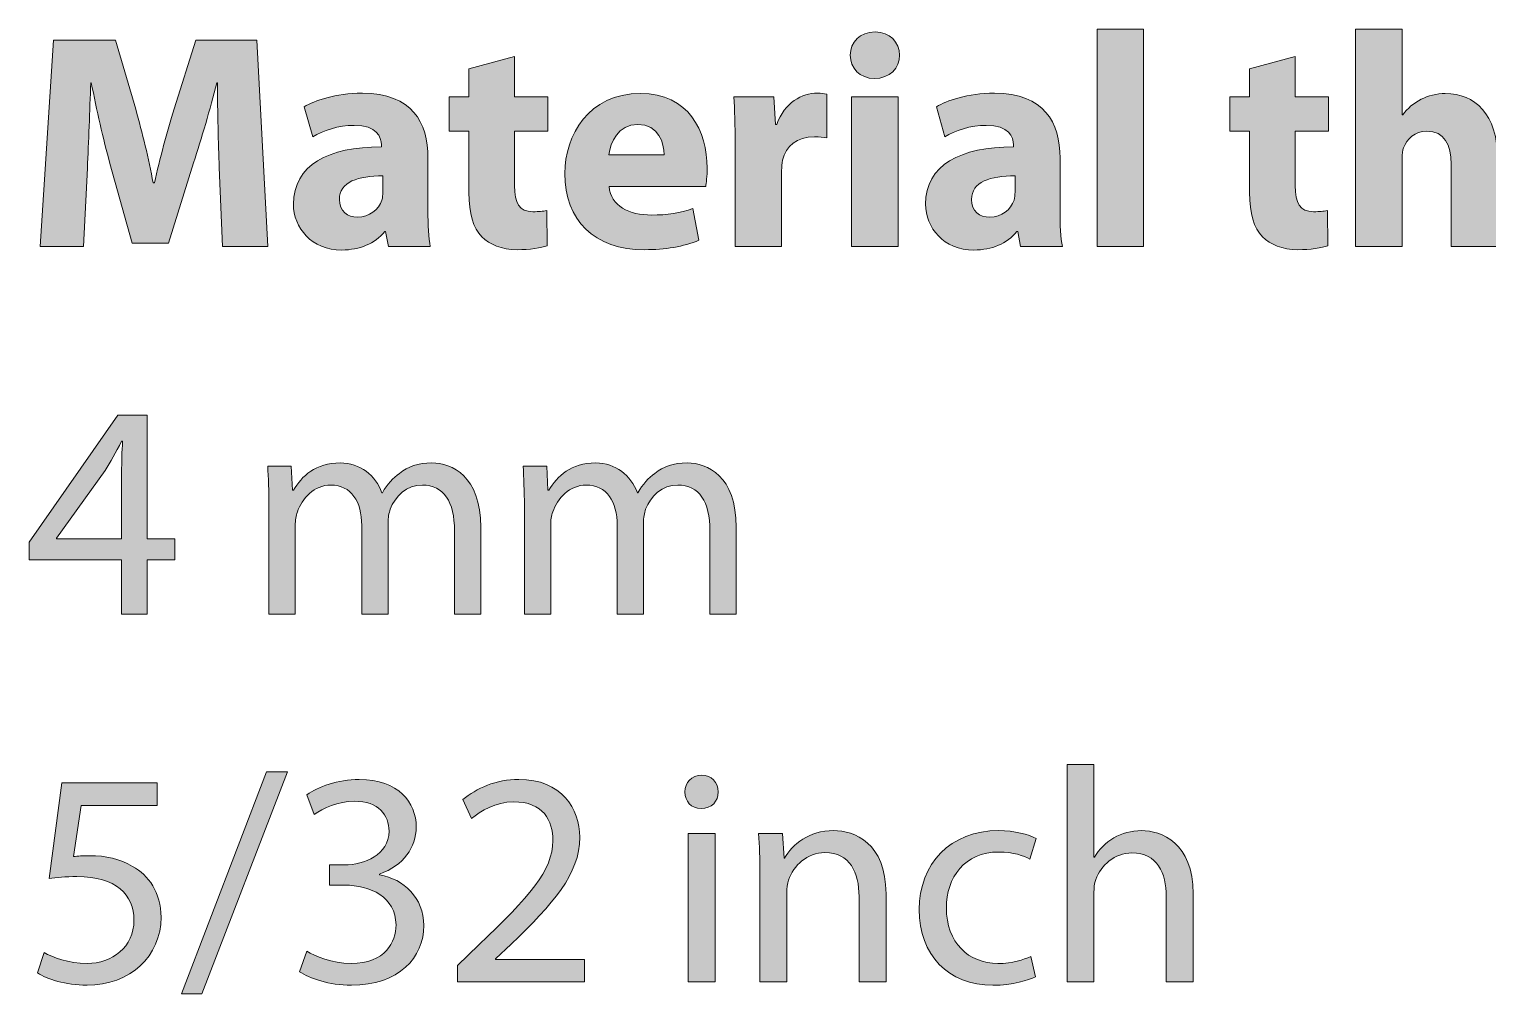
# Model space of a CAD drawing. Header units: inches. Extents: x 110 to 594, y -365 to 80.
# Drawn here: x 514.21 to 547.55, y -43.41 to -21.37 of the extents above; entities that cross this region are included whole.
import ezdxf

# ---------------------------------------------------------------- set-up
doc = ezdxf.new("R2010")
doc.units = ezdxf.units.IN
doc.header["$MEASUREMENT"] = 0
doc.layers.add('description', color=7, linetype='Continuous')

# ---------------------------------------------------------------- blocks, each defined once
blk = doc.blocks.new('block 25')
at = {"layer": 'description'}
h = blk.add_hatch(color=252, dxfattribs=at)
h.dxf.hatch_style = 2
edge = h.paths.add_edge_path()
edge.add_spline(control_points=[(518.56, -24.537), (518.539, -23.97), (518.518, -23.284), (518.518, -22.598), (518.518, -22.598), (518.504, -22.598), (518.504, -22.598), (518.35, -23.2), (518.154, -23.872), (517.973, -24.425), (517.973, -24.425), (517.399, -26.265), (517.399, -26.265), (517.399, -26.265), (516.566, -26.265), (516.566, -26.265), (516.566, -26.265), (516.062, -24.446), (516.062, -24.446), (515.908, -23.886), (515.754, -23.214), (515.635, -22.598), (515.635, -22.598), (515.621, -22.598), (515.621, -22.598), (515.6, -23.235), (515.572, -23.963), (515.544, -24.55), (515.544, -24.55), (515.453, -26.342), (515.453, -26.342), (515.453, -26.342), (514.466, -26.342), (514.466, -26.342), (514.466, -26.342), (514.767, -21.625), (514.767, -21.625), (514.767, -21.625), (516.188, -21.625), (516.188, -21.625), (516.188, -21.625), (516.65, -23.2), (516.65, -23.2), (516.804, -23.746), (516.944, -24.334), (517.049, -24.886), (517.049, -24.886), (517.077, -24.886), (517.077, -24.886), (517.203, -24.34), (517.363, -23.718), (517.525, -23.193), (517.525, -23.193), (518.021, -21.625), (518.021, -21.625), (518.021, -21.625), (519.421, -21.625), (519.421, -21.625), (519.421, -21.625), (519.673, -26.342), (519.673, -26.342), (519.673, -26.342), (518.637, -26.342), (518.637, -26.342), (518.637, -26.342), (518.56, -24.537), (518.56, -24.537)], knot_values=[0, 0, 0, 0, 1, 1, 1, 2, 2, 2, 3, 3, 3, 4, 4, 4, 5, 5, 5, 6, 6, 6, 7, 7, 7, 8, 8, 8, 9, 9, 9, 10, 10, 10, 11, 11, 11, 12, 12, 12, 13, 13, 13, 14, 14, 14, 15, 15, 15, 16, 16, 16, 17, 17, 17, 18, 18, 18, 19, 19, 19, 20, 20, 20, 21, 21, 21, 22, 22, 22, 22], degree=3, periodic=1)
h = blk.add_hatch(color=252, dxfattribs=at)
h.dxf.hatch_style = 2
edge = h.paths.add_edge_path()
edge.add_spline(control_points=[(534.108, -21.968), (534.108, -22.262), (533.891, -22.5), (533.534, -22.5), (533.198, -22.5), (532.981, -22.262), (532.981, -21.968), (532.981, -21.667), (533.205, -21.436), (533.548, -21.436), (533.891, -21.436), (534.101, -21.667), (534.108, -21.968)], knot_values=[0, 0, 0, 0, 1, 1, 1, 2, 2, 2, 3, 3, 3, 4, 4, 4, 4], degree=3, periodic=1)
h.paths.add_polyline_path([(533.01, -26.342), (533.01, -22.92), (534.073, -22.92), (534.073, -26.342)])
h = blk.add_hatch(color=252, dxfattribs=at)
h.dxf.hatch_style = 2
h.paths.add_polyline_path([(538.623, -21.373), (539.687, -21.373), (539.687, -26.342), (538.623, -26.342)])
h = blk.add_hatch(color=252, dxfattribs=at)
h.dxf.hatch_style = 2
edge = h.paths.add_edge_path()
edge.add_spline(control_points=[(544.531, -21.373), (544.531, -21.373), (545.595, -21.373), (545.595, -21.373), (545.595, -21.373), (545.595, -23.333), (545.595, -23.333), (545.595, -23.333), (545.609, -23.333), (545.609, -23.333), (545.721, -23.179), (545.861, -23.06), (546.029, -22.976), (546.19, -22.892), (546.386, -22.843), (546.582, -22.843), (547.261, -22.843), (547.778, -23.312), (547.778, -24.348), (547.778, -24.348), (547.778, -26.342), (547.778, -26.342), (547.778, -26.342), (546.715, -26.342), (546.715, -26.342), (546.715, -26.342), (546.715, -24.46), (546.715, -24.46), (546.715, -24.012), (546.561, -23.704), (546.162, -23.704), (545.882, -23.704), (545.707, -23.886), (545.63, -24.082), (545.602, -24.145), (545.595, -24.236), (545.595, -24.313), (545.595, -24.313), (545.595, -26.342), (545.595, -26.342), (545.595, -26.342), (544.531, -26.342), (544.531, -26.342), (544.531, -26.342), (544.531, -21.373), (544.531, -21.373)], knot_values=[0, 0, 0, 0, 1, 1, 1, 2, 2, 2, 3, 3, 3, 4, 4, 4, 5, 5, 5, 6, 6, 6, 7, 7, 7, 8, 8, 8, 9, 9, 9, 10, 10, 10, 11, 11, 11, 12, 12, 12, 13, 13, 13, 14, 14, 14, 15, 15, 15, 15], degree=3, periodic=1)
h = blk.add_hatch(color=252, dxfattribs=at)
h.dxf.hatch_style = 2
edge = h.paths.add_edge_path()
edge.add_spline(control_points=[(525.309, -21.996), (525.309, -21.996), (525.309, -22.92), (525.309, -22.92), (525.309, -22.92), (526.072, -22.92), (526.072, -22.92), (526.072, -22.92), (526.072, -23.704), (526.072, -23.704), (526.072, -23.704), (525.309, -23.704), (525.309, -23.704), (525.309, -23.704), (525.309, -24.942), (525.309, -24.942), (525.309, -25.355), (525.414, -25.544), (525.729, -25.544), (525.876, -25.544), (525.946, -25.537), (526.044, -25.516), (526.044, -25.516), (526.051, -26.321), (526.051, -26.321), (525.918, -26.37), (525.659, -26.412), (525.365, -26.412), (525.022, -26.412), (524.735, -26.293), (524.56, -26.118), (524.365, -25.915), (524.266, -25.586), (524.266, -25.103), (524.266, -25.103), (524.266, -23.704), (524.266, -23.704), (524.266, -23.704), (523.812, -23.704), (523.812, -23.704), (523.812, -23.704), (523.812, -22.92), (523.812, -22.92), (523.812, -22.92), (524.266, -22.92), (524.266, -22.92), (524.266, -22.92), (524.266, -22.283), (524.266, -22.283), (524.266, -22.283), (525.309, -21.996), (525.309, -21.996)], knot_values=[0, 0, 0, 0, 1, 1, 1, 2, 2, 2, 3, 3, 3, 4, 4, 4, 5, 5, 5, 6, 6, 6, 7, 7, 7, 8, 8, 8, 9, 9, 9, 10, 10, 10, 11, 11, 11, 12, 12, 12, 13, 13, 13, 14, 14, 14, 15, 15, 15, 16, 16, 16, 17, 17, 17, 17], degree=3, periodic=1)
h = blk.add_hatch(color=252, dxfattribs=at)
h.dxf.hatch_style = 2
edge = h.paths.add_edge_path()
edge.add_spline(control_points=[(543.152, -21.996), (543.152, -21.996), (543.152, -22.92), (543.152, -22.92), (543.152, -22.92), (543.915, -22.92), (543.915, -22.92), (543.915, -22.92), (543.915, -23.704), (543.915, -23.704), (543.915, -23.704), (543.152, -23.704), (543.152, -23.704), (543.152, -23.704), (543.152, -24.942), (543.152, -24.942), (543.152, -25.355), (543.257, -25.544), (543.572, -25.544), (543.719, -25.544), (543.789, -25.537), (543.887, -25.516), (543.887, -25.516), (543.894, -26.321), (543.894, -26.321), (543.761, -26.37), (543.502, -26.412), (543.208, -26.412), (542.865, -26.412), (542.578, -26.293), (542.403, -26.118), (542.207, -25.915), (542.11, -25.586), (542.11, -25.103), (542.11, -25.103), (542.11, -23.704), (542.11, -23.704), (542.11, -23.704), (541.655, -23.704), (541.655, -23.704), (541.655, -23.704), (541.655, -22.92), (541.655, -22.92), (541.655, -22.92), (542.11, -22.92), (542.11, -22.92), (542.11, -22.92), (542.11, -22.283), (542.11, -22.283), (542.11, -22.283), (543.152, -21.996), (543.152, -21.996)], knot_values=[0, 0, 0, 0, 1, 1, 1, 2, 2, 2, 3, 3, 3, 4, 4, 4, 5, 5, 5, 6, 6, 6, 7, 7, 7, 8, 8, 8, 9, 9, 9, 10, 10, 10, 11, 11, 11, 12, 12, 12, 13, 13, 13, 14, 14, 14, 15, 15, 15, 16, 16, 16, 17, 17, 17, 17], degree=3, periodic=1)
h = blk.add_hatch(color=252, dxfattribs=at)
h.dxf.hatch_style = 2
edge = h.paths.add_edge_path()
edge.add_spline(control_points=[(523.328, -25.516), (523.328, -25.838), (523.341, -26.153), (523.383, -26.342), (523.383, -26.342), (522.425, -26.342), (522.425, -26.342), (522.425, -26.342), (522.362, -25.999), (522.362, -25.999), (522.362, -25.999), (522.341, -25.999), (522.341, -25.999), (522.117, -26.272), (521.767, -26.419), (521.361, -26.419), (520.668, -26.419), (520.255, -25.915), (520.255, -25.369), (520.255, -24.481), (521.053, -24.061), (522.264, -24.061), (522.264, -24.061), (522.264, -24.019), (522.264, -24.019), (522.264, -23.83), (522.166, -23.571), (521.641, -23.571), (521.291, -23.571), (520.92, -23.69), (520.696, -23.83), (520.696, -23.83), (520.501, -23.144), (520.501, -23.144), (520.738, -23.011), (521.207, -22.836), (521.83, -22.836), (522.971, -22.836), (523.328, -23.508), (523.328, -24.319), (523.328, -24.319), (523.328, -25.516), (523.328, -25.516)], knot_values=[0, 0, 0, 0, 1, 1, 1, 2, 2, 2, 3, 3, 3, 4, 4, 4, 5, 5, 5, 6, 6, 6, 7, 7, 7, 8, 8, 8, 9, 9, 9, 10, 10, 10, 11, 11, 11, 12, 12, 12, 13, 13, 13, 14, 14, 14, 14], degree=3, periodic=1)
edge = h.paths.add_edge_path()
edge.add_spline(control_points=[(522.299, -24.725), (521.739, -24.725), (521.305, -24.858), (521.305, -25.264), (521.305, -25.537), (521.487, -25.67), (521.725, -25.67), (521.984, -25.67), (522.208, -25.495), (522.278, -25.278), (522.292, -25.222), (522.299, -25.159), (522.299, -25.096), (522.299, -25.096), (522.299, -24.725), (522.299, -24.725)], knot_values=[0, 0, 0, 0, 1, 1, 1, 2, 2, 2, 3, 3, 3, 4, 4, 4, 5, 5, 5, 5], degree=3, periodic=1)
h = blk.add_hatch(color=252, dxfattribs=at)
h.dxf.hatch_style = 2
edge = h.paths.add_edge_path()
edge.add_spline(control_points=[(527.472, -24.97), (527.5, -25.411), (527.941, -25.621), (528.438, -25.621), (528.802, -25.621), (529.096, -25.572), (529.383, -25.474), (529.383, -25.474), (529.523, -26.195), (529.523, -26.195), (529.173, -26.342), (528.746, -26.412), (528.284, -26.412), (527.122, -26.412), (526.458, -25.74), (526.458, -24.669), (526.458, -23.802), (526.997, -22.843), (528.186, -22.843), (529.292, -22.843), (529.711, -23.704), (529.711, -24.55), (529.711, -24.732), (529.691, -24.893), (529.677, -24.97), (529.677, -24.97), (527.472, -24.97), (527.472, -24.97)], knot_values=[0, 0, 0, 0, 1, 1, 1, 2, 2, 2, 3, 3, 3, 4, 4, 4, 5, 5, 5, 6, 6, 6, 7, 7, 7, 8, 8, 8, 9, 9, 9, 9], degree=3, periodic=1)
edge = h.paths.add_edge_path()
edge.add_spline(control_points=[(528.725, -24.242), (528.725, -23.984), (528.613, -23.55), (528.123, -23.55), (527.675, -23.55), (527.493, -23.963), (527.465, -24.242), (527.465, -24.242), (528.725, -24.242), (528.725, -24.242)], knot_values=[0, 0, 0, 0, 1, 1, 1, 2, 2, 2, 3, 3, 3, 3], degree=3, periodic=1)
h = blk.add_hatch(color=252, dxfattribs=at)
h.dxf.hatch_style = 2
edge = h.paths.add_edge_path()
edge.add_spline(control_points=[(530.349, -24.047), (530.349, -23.543), (530.342, -23.214), (530.322, -22.92), (530.322, -22.92), (531.231, -22.92), (531.231, -22.92), (531.231, -22.92), (531.273, -23.55), (531.273, -23.55), (531.273, -23.55), (531.301, -23.55), (531.301, -23.55), (531.476, -23.046), (531.889, -22.836), (532.225, -22.836), (532.323, -22.836), (532.372, -22.843), (532.449, -22.857), (532.449, -22.857), (532.449, -23.858), (532.449, -23.858), (532.365, -23.844), (532.281, -23.83), (532.162, -23.83), (531.77, -23.83), (531.504, -24.04), (531.434, -24.369), (531.42, -24.438), (531.413, -24.523), (531.413, -24.606), (531.413, -24.606), (531.413, -26.342), (531.413, -26.342), (531.413, -26.342), (530.349, -26.342), (530.349, -26.342), (530.349, -26.342), (530.349, -24.047), (530.349, -24.047)], knot_values=[0, 0, 0, 0, 1, 1, 1, 2, 2, 2, 3, 3, 3, 4, 4, 4, 5, 5, 5, 6, 6, 6, 7, 7, 7, 8, 8, 8, 9, 9, 9, 10, 10, 10, 11, 11, 11, 12, 12, 12, 13, 13, 13, 13], degree=3, periodic=1)
h = blk.add_hatch(color=252, dxfattribs=at)
h.dxf.hatch_style = 2
edge = h.paths.add_edge_path()
edge.add_spline(control_points=[(537.776, -25.516), (537.776, -25.838), (537.789, -26.153), (537.831, -26.342), (537.831, -26.342), (536.873, -26.342), (536.873, -26.342), (536.873, -26.342), (536.81, -25.999), (536.81, -25.999), (536.81, -25.999), (536.789, -25.999), (536.789, -25.999), (536.565, -26.272), (536.215, -26.419), (535.809, -26.419), (535.116, -26.419), (534.703, -25.915), (534.703, -25.369), (534.703, -24.481), (535.501, -24.061), (536.712, -24.061), (536.712, -24.061), (536.712, -24.019), (536.712, -24.019), (536.712, -23.83), (536.614, -23.571), (536.089, -23.571), (535.739, -23.571), (535.368, -23.69), (535.144, -23.83), (535.144, -23.83), (534.949, -23.144), (534.949, -23.144), (535.186, -23.011), (535.655, -22.836), (536.278, -22.836), (537.419, -22.836), (537.776, -23.508), (537.776, -24.319), (537.776, -24.319), (537.776, -25.516), (537.776, -25.516)], knot_values=[0, 0, 0, 0, 1, 1, 1, 2, 2, 2, 3, 3, 3, 4, 4, 4, 5, 5, 5, 6, 6, 6, 7, 7, 7, 8, 8, 8, 9, 9, 9, 10, 10, 10, 11, 11, 11, 12, 12, 12, 13, 13, 13, 14, 14, 14, 14], degree=3, periodic=1)
edge = h.paths.add_edge_path()
edge.add_spline(control_points=[(536.747, -24.725), (536.187, -24.725), (535.753, -24.858), (535.753, -25.264), (535.753, -25.537), (535.935, -25.67), (536.173, -25.67), (536.432, -25.67), (536.656, -25.495), (536.726, -25.278), (536.74, -25.222), (536.747, -25.159), (536.747, -25.096), (536.747, -25.096), (536.747, -24.725), (536.747, -24.725)], knot_values=[0, 0, 0, 0, 1, 1, 1, 2, 2, 2, 3, 3, 3, 4, 4, 4, 5, 5, 5, 5], degree=3, periodic=1)
h = blk.add_hatch(color=252, dxfattribs=at)
h.dxf.hatch_style = 2
h.paths.add_polyline_path([(516.328, -34.742), (516.328, -33.496), (514.215, -33.496), (514.215, -33.097), (516.244, -30.193), (516.909, -30.193), (516.909, -33.02), (517.545, -33.02), (517.545, -33.496), (516.909, -33.496), (516.909, -34.742)])
edge = h.paths.add_edge_path()
edge.add_spline(control_points=[(516.328, -33.02), (516.328, -33.02), (516.328, -31.502), (516.328, -31.502), (516.328, -31.264), (516.335, -31.026), (516.349, -30.788), (516.349, -30.788), (516.328, -30.788), (516.328, -30.788), (516.188, -31.054), (516.076, -31.25), (515.95, -31.46), (515.95, -31.46), (514.837, -33.006), (514.837, -33.006), (514.837, -33.006), (514.837, -33.02), (514.837, -33.02), (514.837, -33.02), (516.328, -33.02), (516.328, -33.02)], knot_values=[0, 0, 0, 0, 1, 1, 1, 2, 2, 2, 3, 3, 3, 4, 4, 4, 5, 5, 5, 6, 6, 6, 7, 7, 7, 7], degree=3, periodic=1)
h = blk.add_hatch(color=252, dxfattribs=at)
h.dxf.hatch_style = 2
edge = h.paths.add_edge_path()
edge.add_spline(control_points=[(519.695, -32.272), (519.695, -31.915), (519.681, -31.635), (519.667, -31.355), (519.667, -31.355), (520.206, -31.355), (520.206, -31.355), (520.206, -31.355), (520.234, -31.908), (520.234, -31.908), (520.234, -31.908), (520.255, -31.908), (520.255, -31.908), (520.444, -31.586), (520.759, -31.285), (521.326, -31.285), (521.781, -31.285), (522.13, -31.565), (522.278, -31.964), (522.278, -31.964), (522.291, -31.964), (522.291, -31.964), (522.396, -31.768), (522.536, -31.628), (522.676, -31.523), (522.879, -31.369), (523.096, -31.285), (523.418, -31.285), (523.873, -31.285), (524.537, -31.579), (524.537, -32.755), (524.537, -32.755), (524.537, -34.742), (524.537, -34.742), (524.537, -34.742), (523.936, -34.742), (523.936, -34.742), (523.936, -34.742), (523.936, -32.831), (523.936, -32.831), (523.936, -32.174), (523.691, -31.789), (523.201, -31.789), (522.844, -31.789), (522.578, -32.048), (522.466, -32.342), (522.438, -32.433), (522.417, -32.538), (522.417, -32.65), (522.417, -32.65), (522.417, -34.742), (522.417, -34.742), (522.417, -34.742), (521.816, -34.742), (521.816, -34.742), (521.816, -34.742), (521.816, -32.713), (521.816, -32.713), (521.816, -32.174), (521.577, -31.789), (521.109, -31.789), (520.731, -31.789), (520.444, -32.097), (520.346, -32.405), (520.311, -32.489), (520.297, -32.601), (520.297, -32.706), (520.297, -32.706), (520.297, -34.742), (520.297, -34.742), (520.297, -34.742), (519.695, -34.742), (519.695, -34.742), (519.695, -34.742), (519.695, -32.272), (519.695, -32.272)], knot_values=[0, 0, 0, 0, 1, 1, 1, 2, 2, 2, 3, 3, 3, 4, 4, 4, 5, 5, 5, 6, 6, 6, 7, 7, 7, 8, 8, 8, 9, 9, 9, 10, 10, 10, 11, 11, 11, 12, 12, 12, 13, 13, 13, 14, 14, 14, 15, 15, 15, 16, 16, 16, 17, 17, 17, 18, 18, 18, 19, 19, 19, 20, 20, 20, 21, 21, 21, 22, 22, 22, 23, 23, 23, 24, 24, 24, 25, 25, 25, 25], degree=3, periodic=1)
h = blk.add_hatch(color=252, dxfattribs=at)
h.dxf.hatch_style = 2
edge = h.paths.add_edge_path()
edge.add_spline(control_points=[(525.533, -32.272), (525.533, -31.915), (525.519, -31.635), (525.505, -31.355), (525.505, -31.355), (526.044, -31.355), (526.044, -31.355), (526.044, -31.355), (526.072, -31.908), (526.072, -31.908), (526.072, -31.908), (526.093, -31.908), (526.093, -31.908), (526.282, -31.586), (526.597, -31.285), (527.164, -31.285), (527.619, -31.285), (527.968, -31.565), (528.116, -31.964), (528.116, -31.964), (528.129, -31.964), (528.129, -31.964), (528.234, -31.768), (528.374, -31.628), (528.515, -31.523), (528.717, -31.369), (528.934, -31.285), (529.256, -31.285), (529.711, -31.285), (530.376, -31.579), (530.376, -32.755), (530.376, -32.755), (530.376, -34.742), (530.376, -34.742), (530.376, -34.742), (529.774, -34.742), (529.774, -34.742), (529.774, -34.742), (529.774, -32.831), (529.774, -32.831), (529.774, -32.174), (529.529, -31.789), (529.039, -31.789), (528.682, -31.789), (528.416, -32.048), (528.304, -32.342), (528.276, -32.433), (528.255, -32.538), (528.255, -32.65), (528.255, -32.65), (528.255, -34.742), (528.255, -34.742), (528.255, -34.742), (527.654, -34.742), (527.654, -34.742), (527.654, -34.742), (527.654, -32.713), (527.654, -32.713), (527.654, -32.174), (527.416, -31.789), (526.947, -31.789), (526.569, -31.789), (526.282, -32.097), (526.184, -32.405), (526.149, -32.489), (526.135, -32.601), (526.135, -32.706), (526.135, -32.706), (526.135, -34.742), (526.135, -34.742), (526.135, -34.742), (525.533, -34.742), (525.533, -34.742), (525.533, -34.742), (525.533, -32.272), (525.533, -32.272)], knot_values=[0, 0, 0, 0, 1, 1, 1, 2, 2, 2, 3, 3, 3, 4, 4, 4, 5, 5, 5, 6, 6, 6, 7, 7, 7, 8, 8, 8, 9, 9, 9, 10, 10, 10, 11, 11, 11, 12, 12, 12, 13, 13, 13, 14, 14, 14, 15, 15, 15, 16, 16, 16, 17, 17, 17, 18, 18, 18, 19, 19, 19, 20, 20, 20, 21, 21, 21, 22, 22, 22, 23, 23, 23, 24, 24, 24, 25, 25, 25, 25], degree=3, periodic=1)
h = blk.add_hatch(color=252, dxfattribs=at)
h.dxf.hatch_style = 2
edge = h.paths.add_edge_path()
edge.add_spline(control_points=[(537.937, -38.173), (537.937, -38.173), (538.552, -38.173), (538.552, -38.173), (538.552, -38.173), (538.552, -40.294), (538.552, -40.294), (538.552, -40.294), (538.566, -40.294), (538.566, -40.294), (538.664, -40.119), (538.818, -39.958), (539.007, -39.853), (539.189, -39.748), (539.406, -39.685), (539.637, -39.685), (540.092, -39.685), (540.82, -39.965), (540.82, -41.127), (540.82, -41.127), (540.82, -43.142), (540.82, -43.142), (540.82, -43.142), (540.204, -43.142), (540.204, -43.142), (540.204, -43.142), (540.204, -41.196), (540.204, -41.196), (540.204, -40.651), (540.001, -40.196), (539.42, -40.196), (539.021, -40.196), (538.713, -40.476), (538.594, -40.805), (538.559, -40.896), (538.552, -40.987), (538.552, -41.099), (538.552, -41.099), (538.552, -43.142), (538.552, -43.142), (538.552, -43.142), (537.937, -43.142), (537.937, -43.142), (537.937, -43.142), (537.937, -38.173), (537.937, -38.173)], knot_values=[0, 0, 0, 0, 1, 1, 1, 2, 2, 2, 3, 3, 3, 4, 4, 4, 5, 5, 5, 6, 6, 6, 7, 7, 7, 8, 8, 8, 9, 9, 9, 10, 10, 10, 11, 11, 11, 12, 12, 12, 13, 13, 13, 14, 14, 14, 15, 15, 15, 15], degree=3, periodic=1)
h = blk.add_hatch(color=252, dxfattribs=at)
h.dxf.hatch_style = 2
edge = h.paths.add_edge_path()
edge.add_spline(control_points=[(517.139, -39.111), (517.139, -39.111), (515.404, -39.111), (515.404, -39.111), (515.404, -39.111), (515.229, -40.28), (515.229, -40.28), (515.334, -40.266), (515.432, -40.259), (515.6, -40.259), (515.957, -40.259), (516.3, -40.329), (516.58, -40.504), (516.937, -40.7), (517.23, -41.099), (517.23, -41.665), (517.23, -42.554), (516.524, -43.219), (515.537, -43.219), (515.04, -43.219), (514.627, -43.079), (514.403, -42.939), (514.403, -42.939), (514.557, -42.47), (514.557, -42.47), (514.747, -42.582), (515.117, -42.722), (515.537, -42.722), (516.111, -42.722), (516.615, -42.344), (516.608, -41.735), (516.608, -41.148), (516.209, -40.735), (515.306, -40.735), (515.04, -40.735), (514.837, -40.756), (514.669, -40.777), (514.669, -40.777), (514.963, -38.593), (514.963, -38.593), (514.963, -38.593), (517.139, -38.593), (517.139, -38.593), (517.139, -38.593), (517.139, -39.111), (517.139, -39.111)], knot_values=[0, 0, 0, 0, 1, 1, 1, 2, 2, 2, 3, 3, 3, 4, 4, 4, 5, 5, 5, 6, 6, 6, 7, 7, 7, 8, 8, 8, 9, 9, 9, 10, 10, 10, 11, 11, 11, 12, 12, 12, 13, 13, 13, 14, 14, 14, 15, 15, 15, 15], degree=3, periodic=1)
h = blk.add_hatch(color=252, dxfattribs=at)
h.dxf.hatch_style = 2
h.paths.add_polyline_path([(517.693, -43.415), (519.639, -38.341), (520.122, -38.341), (518.162, -43.415)])
h = blk.add_hatch(color=252, dxfattribs=at)
h.dxf.hatch_style = 2
edge = h.paths.add_edge_path()
edge.add_spline(control_points=[(520.563, -42.442), (520.738, -42.547), (521.137, -42.722), (521.571, -42.722), (522.355, -42.722), (522.607, -42.225), (522.599, -41.84), (522.592, -41.204), (522.018, -40.931), (521.424, -40.931), (521.424, -40.931), (521.081, -40.931), (521.081, -40.931), (521.081, -40.931), (521.081, -40.469), (521.081, -40.469), (521.081, -40.469), (521.424, -40.469), (521.424, -40.469), (521.872, -40.469), (522.439, -40.238), (522.439, -39.699), (522.439, -39.335), (522.208, -39.013), (521.641, -39.013), (521.277, -39.013), (520.927, -39.174), (520.731, -39.314), (520.731, -39.314), (520.563, -38.866), (520.563, -38.866), (520.808, -38.691), (521.27, -38.516), (521.76, -38.516), (522.655, -38.516), (523.061, -39.048), (523.061, -39.601), (523.061, -40.077), (522.774, -40.476), (522.222, -40.679), (522.222, -40.679), (522.222, -40.693), (522.222, -40.693), (522.781, -40.798), (523.229, -41.217), (523.236, -41.854), (523.236, -42.582), (522.663, -43.219), (521.578, -43.219), (521.067, -43.219), (520.619, -43.058), (520.395, -42.911), (520.395, -42.911), (520.563, -42.442), (520.563, -42.442)], knot_values=[0, 0, 0, 0, 1, 1, 1, 2, 2, 2, 3, 3, 3, 4, 4, 4, 5, 5, 5, 6, 6, 6, 7, 7, 7, 8, 8, 8, 9, 9, 9, 10, 10, 10, 11, 11, 11, 12, 12, 12, 13, 13, 13, 14, 14, 14, 15, 15, 15, 16, 16, 16, 17, 17, 17, 18, 18, 18, 18], degree=3, periodic=1)
h = blk.add_hatch(color=252, dxfattribs=at)
h.dxf.hatch_style = 2
edge = h.paths.add_edge_path()
edge.add_spline(control_points=[(524.007, -43.142), (524.007, -43.142), (524.007, -42.764), (524.007, -42.764), (524.007, -42.764), (524.49, -42.295), (524.49, -42.295), (525.652, -41.19), (526.183, -40.602), (526.183, -39.916), (526.183, -39.454), (525.967, -39.027), (525.287, -39.027), (524.875, -39.027), (524.532, -39.237), (524.322, -39.412), (524.322, -39.412), (524.126, -38.978), (524.126, -38.978), (524.434, -38.719), (524.889, -38.516), (525.406, -38.516), (526.386, -38.516), (526.799, -39.188), (526.799, -39.839), (526.799, -40.679), (526.19, -41.358), (525.232, -42.281), (525.232, -42.281), (524.875, -42.617), (524.875, -42.617), (524.875, -42.617), (524.875, -42.631), (524.875, -42.631), (524.875, -42.631), (526.911, -42.631), (526.911, -42.631), (526.911, -42.631), (526.911, -43.142), (526.911, -43.142), (526.911, -43.142), (524.007, -43.142), (524.007, -43.142)], knot_values=[0, 0, 0, 0, 1, 1, 1, 2, 2, 2, 3, 3, 3, 4, 4, 4, 5, 5, 5, 6, 6, 6, 7, 7, 7, 8, 8, 8, 9, 9, 9, 10, 10, 10, 11, 11, 11, 12, 12, 12, 13, 13, 13, 14, 14, 14, 14], degree=3, periodic=1)
h = blk.add_hatch(color=252, dxfattribs=at)
h.dxf.hatch_style = 2
edge = h.paths.add_edge_path()
edge.add_spline(control_points=[(529.964, -38.803), (529.964, -39.013), (529.817, -39.181), (529.571, -39.181), (529.348, -39.181), (529.201, -39.013), (529.201, -38.803), (529.201, -38.593), (529.355, -38.418), (529.586, -38.418), (529.81, -38.418), (529.964, -38.586), (529.964, -38.803)], knot_values=[0, 0, 0, 0, 1, 1, 1, 2, 2, 2, 3, 3, 3, 4, 4, 4, 4], degree=3, periodic=1)
h.paths.add_polyline_path([(529.278, -43.142), (529.278, -39.755), (529.894, -39.755), (529.894, -43.142)])
h = blk.add_hatch(color=252, dxfattribs=at)
h.dxf.hatch_style = 2
edge = h.paths.add_edge_path()
edge.add_spline(control_points=[(530.916, -40.672), (530.916, -40.315), (530.909, -40.035), (530.887, -39.755), (530.887, -39.755), (531.434, -39.755), (531.434, -39.755), (531.434, -39.755), (531.468, -40.315), (531.468, -40.315), (531.468, -40.315), (531.482, -40.315), (531.482, -40.315), (531.65, -40), (532.042, -39.685), (532.602, -39.685), (533.071, -39.685), (533.799, -39.965), (533.799, -41.127), (533.799, -41.127), (533.799, -43.142), (533.799, -43.142), (533.799, -43.142), (533.183, -43.142), (533.183, -43.142), (533.183, -43.142), (533.183, -41.19), (533.183, -41.19), (533.183, -40.644), (532.98, -40.189), (532.399, -40.189), (532, -40.189), (531.685, -40.476), (531.573, -40.819), (531.546, -40.896), (531.532, -41.001), (531.532, -41.106), (531.532, -41.106), (531.532, -43.142), (531.532, -43.142), (531.532, -43.142), (530.916, -43.142), (530.916, -43.142), (530.916, -43.142), (530.916, -40.672), (530.916, -40.672)], knot_values=[0, 0, 0, 0, 1, 1, 1, 2, 2, 2, 3, 3, 3, 4, 4, 4, 5, 5, 5, 6, 6, 6, 7, 7, 7, 8, 8, 8, 9, 9, 9, 10, 10, 10, 11, 11, 11, 12, 12, 12, 13, 13, 13, 14, 14, 14, 15, 15, 15, 15], degree=3, periodic=1)
h = blk.add_hatch(color=252, dxfattribs=at)
h.dxf.hatch_style = 2
edge = h.paths.add_edge_path()
edge.add_spline(control_points=[(537.215, -43.023), (537.054, -43.1), (536.697, -43.219), (536.242, -43.219), (535.22, -43.219), (534.556, -42.526), (534.556, -41.49), (534.556, -40.448), (535.269, -39.685), (536.375, -39.685), (536.739, -39.685), (537.061, -39.776), (537.229, -39.867), (537.229, -39.867), (537.089, -40.336), (537.089, -40.336), (536.942, -40.259), (536.711, -40.175), (536.375, -40.175), (535.598, -40.175), (535.178, -40.756), (535.178, -41.455), (535.178, -42.239), (535.682, -42.722), (536.354, -42.722), (536.704, -42.722), (536.935, -42.638), (537.11, -42.561), (537.11, -42.561), (537.215, -43.023), (537.215, -43.023)], knot_values=[0, 0, 0, 0, 1, 1, 1, 2, 2, 2, 3, 3, 3, 4, 4, 4, 5, 5, 5, 6, 6, 6, 7, 7, 7, 8, 8, 8, 9, 9, 9, 10, 10, 10, 10], degree=3, periodic=1)
at = {"layer": 'description', "lineweight": 0}
for points in [[(538.623, -21.373), (539.687, -21.373), (539.687, -26.342), (538.623, -26.342), (538.623, -21.373)], [(533.01, -26.342), (533.01, -22.92), (534.073, -22.92), (534.073, -26.342), (533.01, -26.342)], [(516.328, -34.742), (516.328, -33.496), (514.215, -33.496), (514.215, -33.097), (516.244, -30.193), (516.909, -30.193), (516.909, -33.02), (517.545, -33.02), (517.545, -33.496), (516.909, -33.496), (516.909, -34.742), (516.328, -34.742)], [(517.693, -43.415), (519.639, -38.341), (520.122, -38.341), (518.162, -43.415), (517.693, -43.415)], [(529.278, -43.142), (529.278, -39.755), (529.894, -39.755), (529.894, -43.142), (529.278, -43.142)]]:
    blk.add_lwpolyline(points, dxfattribs=at)
for points, knots in [([(518.56, -24.537), (518.539, -23.97), (518.518, -23.284), (518.518, -22.598), (518.518, -22.598), (518.504, -22.598), (518.504, -22.598), (518.35, -23.2), (518.154, -23.872), (517.973, -24.425), (517.973, -24.425), (517.399, -26.265), (517.399, -26.265), (517.399, -26.265), (516.566, -26.265), (516.566, -26.265), (516.566, -26.265), (516.062, -24.446), (516.062, -24.446), (515.908, -23.886), (515.754, -23.214), (515.635, -22.598), (515.635, -22.598), (515.621, -22.598), (515.621, -22.598), (515.6, -23.235), (515.572, -23.963), (515.544, -24.55), (515.544, -24.55), (515.453, -26.342), (515.453, -26.342), (515.453, -26.342), (514.466, -26.342), (514.466, -26.342), (514.466, -26.342), (514.767, -21.625), (514.767, -21.625), (514.767, -21.625), (516.188, -21.625), (516.188, -21.625), (516.188, -21.625), (516.65, -23.2), (516.65, -23.2), (516.804, -23.746), (516.944, -24.334), (517.049, -24.886), (517.049, -24.886), (517.077, -24.886), (517.077, -24.886), (517.203, -24.34), (517.363, -23.718), (517.525, -23.193), (517.525, -23.193), (518.021, -21.625), (518.021, -21.625), (518.021, -21.625), (519.421, -21.625), (519.421, -21.625), (519.421, -21.625), (519.673, -26.342), (519.673, -26.342), (519.673, -26.342), (518.637, -26.342), (518.637, -26.342), (518.637, -26.342), (518.56, -24.537), (518.56, -24.537)], [0, 0, 0, 0, 1, 1, 1, 2, 2, 2, 3, 3, 3, 4, 4, 4, 5, 5, 5, 6, 6, 6, 7, 7, 7, 8, 8, 8, 9, 9, 9, 10, 10, 10, 11, 11, 11, 12, 12, 12, 13, 13, 13, 14, 14, 14, 15, 15, 15, 16, 16, 16, 17, 17, 17, 18, 18, 18, 19, 19, 19, 20, 20, 20, 21, 21, 21, 22, 22, 22, 22]), ([(534.108, -21.968), (534.108, -22.262), (533.891, -22.5), (533.534, -22.5), (533.198, -22.5), (532.981, -22.262), (532.981, -21.968), (532.981, -21.667), (533.205, -21.436), (533.548, -21.436), (533.891, -21.436), (534.101, -21.667), (534.108, -21.968)], [0, 0, 0, 0, 1, 1, 1, 2, 2, 2, 3, 3, 3, 4, 4, 4, 4]), ([(544.531, -21.373), (544.531, -21.373), (545.595, -21.373), (545.595, -21.373), (545.595, -21.373), (545.595, -23.333), (545.595, -23.333), (545.595, -23.333), (545.609, -23.333), (545.609, -23.333), (545.721, -23.179), (545.861, -23.06), (546.029, -22.976), (546.19, -22.892), (546.386, -22.843), (546.582, -22.843), (547.261, -22.843), (547.778, -23.312), (547.778, -24.348), (547.778, -24.348), (547.778, -26.342), (547.778, -26.342), (547.778, -26.342), (546.715, -26.342), (546.715, -26.342), (546.715, -26.342), (546.715, -24.46), (546.715, -24.46), (546.715, -24.012), (546.561, -23.704), (546.162, -23.704), (545.882, -23.704), (545.707, -23.886), (545.63, -24.082), (545.602, -24.145), (545.595, -24.236), (545.595, -24.313), (545.595, -24.313), (545.595, -26.342), (545.595, -26.342), (545.595, -26.342), (544.531, -26.342), (544.531, -26.342), (544.531, -26.342), (544.531, -21.373), (544.531, -21.373)], [0, 0, 0, 0, 1, 1, 1, 2, 2, 2, 3, 3, 3, 4, 4, 4, 5, 5, 5, 6, 6, 6, 7, 7, 7, 8, 8, 8, 9, 9, 9, 10, 10, 10, 11, 11, 11, 12, 12, 12, 13, 13, 13, 14, 14, 14, 15, 15, 15, 15]), ([(525.309, -21.996), (525.309, -21.996), (525.309, -22.92), (525.309, -22.92), (525.309, -22.92), (526.072, -22.92), (526.072, -22.92), (526.072, -22.92), (526.072, -23.704), (526.072, -23.704), (526.072, -23.704), (525.309, -23.704), (525.309, -23.704), (525.309, -23.704), (525.309, -24.942), (525.309, -24.942), (525.309, -25.355), (525.414, -25.544), (525.729, -25.544), (525.876, -25.544), (525.946, -25.537), (526.044, -25.516), (526.044, -25.516), (526.051, -26.321), (526.051, -26.321), (525.918, -26.37), (525.659, -26.412), (525.365, -26.412), (525.022, -26.412), (524.735, -26.293), (524.56, -26.118), (524.365, -25.915), (524.266, -25.586), (524.266, -25.103), (524.266, -25.103), (524.266, -23.704), (524.266, -23.704), (524.266, -23.704), (523.812, -23.704), (523.812, -23.704), (523.812, -23.704), (523.812, -22.92), (523.812, -22.92), (523.812, -22.92), (524.266, -22.92), (524.266, -22.92), (524.266, -22.92), (524.266, -22.283), (524.266, -22.283), (524.266, -22.283), (525.309, -21.996), (525.309, -21.996)], [0, 0, 0, 0, 1, 1, 1, 2, 2, 2, 3, 3, 3, 4, 4, 4, 5, 5, 5, 6, 6, 6, 7, 7, 7, 8, 8, 8, 9, 9, 9, 10, 10, 10, 11, 11, 11, 12, 12, 12, 13, 13, 13, 14, 14, 14, 15, 15, 15, 16, 16, 16, 17, 17, 17, 17]), ([(543.152, -21.996), (543.152, -21.996), (543.152, -22.92), (543.152, -22.92), (543.152, -22.92), (543.915, -22.92), (543.915, -22.92), (543.915, -22.92), (543.915, -23.704), (543.915, -23.704), (543.915, -23.704), (543.152, -23.704), (543.152, -23.704), (543.152, -23.704), (543.152, -24.942), (543.152, -24.942), (543.152, -25.355), (543.257, -25.544), (543.572, -25.544), (543.719, -25.544), (543.789, -25.537), (543.887, -25.516), (543.887, -25.516), (543.894, -26.321), (543.894, -26.321), (543.761, -26.37), (543.502, -26.412), (543.208, -26.412), (542.865, -26.412), (542.578, -26.293), (542.403, -26.118), (542.207, -25.915), (542.11, -25.586), (542.11, -25.103), (542.11, -25.103), (542.11, -23.704), (542.11, -23.704), (542.11, -23.704), (541.655, -23.704), (541.655, -23.704), (541.655, -23.704), (541.655, -22.92), (541.655, -22.92), (541.655, -22.92), (542.11, -22.92), (542.11, -22.92), (542.11, -22.92), (542.11, -22.283), (542.11, -22.283), (542.11, -22.283), (543.152, -21.996), (543.152, -21.996)], [0, 0, 0, 0, 1, 1, 1, 2, 2, 2, 3, 3, 3, 4, 4, 4, 5, 5, 5, 6, 6, 6, 7, 7, 7, 8, 8, 8, 9, 9, 9, 10, 10, 10, 11, 11, 11, 12, 12, 12, 13, 13, 13, 14, 14, 14, 15, 15, 15, 16, 16, 16, 17, 17, 17, 17]), ([(523.328, -25.516), (523.328, -25.838), (523.341, -26.153), (523.383, -26.342), (523.383, -26.342), (522.425, -26.342), (522.425, -26.342), (522.425, -26.342), (522.362, -25.999), (522.362, -25.999), (522.362, -25.999), (522.341, -25.999), (522.341, -25.999), (522.117, -26.272), (521.767, -26.419), (521.361, -26.419), (520.668, -26.419), (520.255, -25.915), (520.255, -25.369), (520.255, -24.481), (521.053, -24.061), (522.264, -24.061), (522.264, -24.061), (522.264, -24.019), (522.264, -24.019), (522.264, -23.83), (522.166, -23.571), (521.641, -23.571), (521.291, -23.571), (520.92, -23.69), (520.696, -23.83), (520.696, -23.83), (520.501, -23.144), (520.501, -23.144), (520.738, -23.011), (521.207, -22.836), (521.83, -22.836), (522.971, -22.836), (523.328, -23.508), (523.328, -24.319), (523.328, -24.319), (523.328, -25.516), (523.328, -25.516)], [0, 0, 0, 0, 1, 1, 1, 2, 2, 2, 3, 3, 3, 4, 4, 4, 5, 5, 5, 6, 6, 6, 7, 7, 7, 8, 8, 8, 9, 9, 9, 10, 10, 10, 11, 11, 11, 12, 12, 12, 13, 13, 13, 14, 14, 14, 14]), ([(527.472, -24.97), (527.5, -25.411), (527.941, -25.621), (528.438, -25.621), (528.802, -25.621), (529.096, -25.572), (529.383, -25.474), (529.383, -25.474), (529.523, -26.195), (529.523, -26.195), (529.173, -26.342), (528.746, -26.412), (528.284, -26.412), (527.122, -26.412), (526.458, -25.74), (526.458, -24.669), (526.458, -23.802), (526.997, -22.843), (528.186, -22.843), (529.292, -22.843), (529.711, -23.704), (529.711, -24.55), (529.711, -24.732), (529.691, -24.893), (529.677, -24.97), (529.677, -24.97), (527.472, -24.97), (527.472, -24.97)], [0, 0, 0, 0, 1, 1, 1, 2, 2, 2, 3, 3, 3, 4, 4, 4, 5, 5, 5, 6, 6, 6, 7, 7, 7, 8, 8, 8, 9, 9, 9, 9]), ([(530.349, -24.047), (530.349, -23.543), (530.342, -23.214), (530.322, -22.92), (530.322, -22.92), (531.231, -22.92), (531.231, -22.92), (531.231, -22.92), (531.273, -23.55), (531.273, -23.55), (531.273, -23.55), (531.301, -23.55), (531.301, -23.55), (531.476, -23.046), (531.889, -22.836), (532.225, -22.836), (532.323, -22.836), (532.372, -22.843), (532.449, -22.857), (532.449, -22.857), (532.449, -23.858), (532.449, -23.858), (532.365, -23.844), (532.281, -23.83), (532.162, -23.83), (531.77, -23.83), (531.504, -24.04), (531.434, -24.369), (531.42, -24.438), (531.413, -24.523), (531.413, -24.606), (531.413, -24.606), (531.413, -26.342), (531.413, -26.342), (531.413, -26.342), (530.349, -26.342), (530.349, -26.342), (530.349, -26.342), (530.349, -24.047), (530.349, -24.047)], [0, 0, 0, 0, 1, 1, 1, 2, 2, 2, 3, 3, 3, 4, 4, 4, 5, 5, 5, 6, 6, 6, 7, 7, 7, 8, 8, 8, 9, 9, 9, 10, 10, 10, 11, 11, 11, 12, 12, 12, 13, 13, 13, 13]), ([(537.776, -25.516), (537.776, -25.838), (537.789, -26.153), (537.831, -26.342), (537.831, -26.342), (536.873, -26.342), (536.873, -26.342), (536.873, -26.342), (536.81, -25.999), (536.81, -25.999), (536.81, -25.999), (536.789, -25.999), (536.789, -25.999), (536.565, -26.272), (536.215, -26.419), (535.809, -26.419), (535.116, -26.419), (534.703, -25.915), (534.703, -25.369), (534.703, -24.481), (535.501, -24.061), (536.712, -24.061), (536.712, -24.061), (536.712, -24.019), (536.712, -24.019), (536.712, -23.83), (536.614, -23.571), (536.089, -23.571), (535.739, -23.571), (535.368, -23.69), (535.144, -23.83), (535.144, -23.83), (534.949, -23.144), (534.949, -23.144), (535.186, -23.011), (535.655, -22.836), (536.278, -22.836), (537.419, -22.836), (537.776, -23.508), (537.776, -24.319), (537.776, -24.319), (537.776, -25.516), (537.776, -25.516)], [0, 0, 0, 0, 1, 1, 1, 2, 2, 2, 3, 3, 3, 4, 4, 4, 5, 5, 5, 6, 6, 6, 7, 7, 7, 8, 8, 8, 9, 9, 9, 10, 10, 10, 11, 11, 11, 12, 12, 12, 13, 13, 13, 14, 14, 14, 14]), ([(528.725, -24.242), (528.725, -23.984), (528.613, -23.55), (528.123, -23.55), (527.675, -23.55), (527.493, -23.963), (527.465, -24.242), (527.465, -24.242), (528.725, -24.242), (528.725, -24.242)], [0, 0, 0, 0, 1, 1, 1, 2, 2, 2, 3, 3, 3, 3]), ([(522.299, -24.725), (521.739, -24.725), (521.305, -24.858), (521.305, -25.264), (521.305, -25.537), (521.487, -25.67), (521.725, -25.67), (521.984, -25.67), (522.208, -25.495), (522.278, -25.278), (522.292, -25.222), (522.299, -25.159), (522.299, -25.096), (522.299, -25.096), (522.299, -24.725), (522.299, -24.725)], [0, 0, 0, 0, 1, 1, 1, 2, 2, 2, 3, 3, 3, 4, 4, 4, 5, 5, 5, 5]), ([(536.747, -24.725), (536.187, -24.725), (535.753, -24.858), (535.753, -25.264), (535.753, -25.537), (535.935, -25.67), (536.173, -25.67), (536.432, -25.67), (536.656, -25.495), (536.726, -25.278), (536.74, -25.222), (536.747, -25.159), (536.747, -25.096), (536.747, -25.096), (536.747, -24.725), (536.747, -24.725)], [0, 0, 0, 0, 1, 1, 1, 2, 2, 2, 3, 3, 3, 4, 4, 4, 5, 5, 5, 5]), ([(516.328, -33.02), (516.328, -33.02), (516.328, -31.502), (516.328, -31.502), (516.328, -31.264), (516.335, -31.026), (516.349, -30.788), (516.349, -30.788), (516.328, -30.788), (516.328, -30.788), (516.188, -31.054), (516.076, -31.25), (515.95, -31.46), (515.95, -31.46), (514.837, -33.006), (514.837, -33.006), (514.837, -33.006), (514.837, -33.02), (514.837, -33.02), (514.837, -33.02), (516.328, -33.02), (516.328, -33.02)], [0, 0, 0, 0, 1, 1, 1, 2, 2, 2, 3, 3, 3, 4, 4, 4, 5, 5, 5, 6, 6, 6, 7, 7, 7, 7]), ([(519.695, -32.272), (519.695, -31.915), (519.681, -31.635), (519.667, -31.355), (519.667, -31.355), (520.206, -31.355), (520.206, -31.355), (520.206, -31.355), (520.234, -31.908), (520.234, -31.908), (520.234, -31.908), (520.255, -31.908), (520.255, -31.908), (520.444, -31.586), (520.759, -31.285), (521.326, -31.285), (521.781, -31.285), (522.13, -31.565), (522.278, -31.964), (522.278, -31.964), (522.291, -31.964), (522.291, -31.964), (522.396, -31.768), (522.536, -31.628), (522.676, -31.523), (522.879, -31.369), (523.096, -31.285), (523.418, -31.285), (523.873, -31.285), (524.537, -31.579), (524.537, -32.755), (524.537, -32.755), (524.537, -34.742), (524.537, -34.742), (524.537, -34.742), (523.936, -34.742), (523.936, -34.742), (523.936, -34.742), (523.936, -32.831), (523.936, -32.831), (523.936, -32.174), (523.691, -31.789), (523.201, -31.789), (522.844, -31.789), (522.578, -32.048), (522.466, -32.342), (522.438, -32.433), (522.417, -32.538), (522.417, -32.65), (522.417, -32.65), (522.417, -34.742), (522.417, -34.742), (522.417, -34.742), (521.816, -34.742), (521.816, -34.742), (521.816, -34.742), (521.816, -32.713), (521.816, -32.713), (521.816, -32.174), (521.577, -31.789), (521.109, -31.789), (520.731, -31.789), (520.444, -32.097), (520.346, -32.405), (520.311, -32.489), (520.297, -32.601), (520.297, -32.706), (520.297, -32.706), (520.297, -34.742), (520.297, -34.742), (520.297, -34.742), (519.695, -34.742), (519.695, -34.742), (519.695, -34.742), (519.695, -32.272), (519.695, -32.272)], [0, 0, 0, 0, 1, 1, 1, 2, 2, 2, 3, 3, 3, 4, 4, 4, 5, 5, 5, 6, 6, 6, 7, 7, 7, 8, 8, 8, 9, 9, 9, 10, 10, 10, 11, 11, 11, 12, 12, 12, 13, 13, 13, 14, 14, 14, 15, 15, 15, 16, 16, 16, 17, 17, 17, 18, 18, 18, 19, 19, 19, 20, 20, 20, 21, 21, 21, 22, 22, 22, 23, 23, 23, 24, 24, 24, 25, 25, 25, 25]), ([(525.533, -32.272), (525.533, -31.915), (525.519, -31.635), (525.505, -31.355), (525.505, -31.355), (526.044, -31.355), (526.044, -31.355), (526.044, -31.355), (526.072, -31.908), (526.072, -31.908), (526.072, -31.908), (526.093, -31.908), (526.093, -31.908), (526.282, -31.586), (526.597, -31.285), (527.164, -31.285), (527.619, -31.285), (527.968, -31.565), (528.116, -31.964), (528.116, -31.964), (528.129, -31.964), (528.129, -31.964), (528.234, -31.768), (528.374, -31.628), (528.515, -31.523), (528.717, -31.369), (528.934, -31.285), (529.256, -31.285), (529.711, -31.285), (530.376, -31.579), (530.376, -32.755), (530.376, -32.755), (530.376, -34.742), (530.376, -34.742), (530.376, -34.742), (529.774, -34.742), (529.774, -34.742), (529.774, -34.742), (529.774, -32.831), (529.774, -32.831), (529.774, -32.174), (529.529, -31.789), (529.039, -31.789), (528.682, -31.789), (528.416, -32.048), (528.304, -32.342), (528.276, -32.433), (528.255, -32.538), (528.255, -32.65), (528.255, -32.65), (528.255, -34.742), (528.255, -34.742), (528.255, -34.742), (527.654, -34.742), (527.654, -34.742), (527.654, -34.742), (527.654, -32.713), (527.654, -32.713), (527.654, -32.174), (527.416, -31.789), (526.947, -31.789), (526.569, -31.789), (526.282, -32.097), (526.184, -32.405), (526.149, -32.489), (526.135, -32.601), (526.135, -32.706), (526.135, -32.706), (526.135, -34.742), (526.135, -34.742), (526.135, -34.742), (525.533, -34.742), (525.533, -34.742), (525.533, -34.742), (525.533, -32.272), (525.533, -32.272)], [0, 0, 0, 0, 1, 1, 1, 2, 2, 2, 3, 3, 3, 4, 4, 4, 5, 5, 5, 6, 6, 6, 7, 7, 7, 8, 8, 8, 9, 9, 9, 10, 10, 10, 11, 11, 11, 12, 12, 12, 13, 13, 13, 14, 14, 14, 15, 15, 15, 16, 16, 16, 17, 17, 17, 18, 18, 18, 19, 19, 19, 20, 20, 20, 21, 21, 21, 22, 22, 22, 23, 23, 23, 24, 24, 24, 25, 25, 25, 25]), ([(537.937, -38.173), (537.937, -38.173), (538.552, -38.173), (538.552, -38.173), (538.552, -38.173), (538.552, -40.294), (538.552, -40.294), (538.552, -40.294), (538.566, -40.294), (538.566, -40.294), (538.664, -40.119), (538.818, -39.958), (539.007, -39.853), (539.189, -39.748), (539.406, -39.685), (539.637, -39.685), (540.092, -39.685), (540.82, -39.965), (540.82, -41.127), (540.82, -41.127), (540.82, -43.142), (540.82, -43.142), (540.82, -43.142), (540.204, -43.142), (540.204, -43.142), (540.204, -43.142), (540.204, -41.196), (540.204, -41.196), (540.204, -40.651), (540.001, -40.196), (539.42, -40.196), (539.021, -40.196), (538.713, -40.476), (538.594, -40.805), (538.559, -40.896), (538.552, -40.987), (538.552, -41.099), (538.552, -41.099), (538.552, -43.142), (538.552, -43.142), (538.552, -43.142), (537.937, -43.142), (537.937, -43.142), (537.937, -43.142), (537.937, -38.173), (537.937, -38.173)], [0, 0, 0, 0, 1, 1, 1, 2, 2, 2, 3, 3, 3, 4, 4, 4, 5, 5, 5, 6, 6, 6, 7, 7, 7, 8, 8, 8, 9, 9, 9, 10, 10, 10, 11, 11, 11, 12, 12, 12, 13, 13, 13, 14, 14, 14, 15, 15, 15, 15]), ([(517.139, -39.111), (517.139, -39.111), (515.404, -39.111), (515.404, -39.111), (515.404, -39.111), (515.229, -40.28), (515.229, -40.28), (515.334, -40.266), (515.432, -40.259), (515.6, -40.259), (515.957, -40.259), (516.3, -40.329), (516.58, -40.504), (516.937, -40.7), (517.23, -41.099), (517.23, -41.665), (517.23, -42.554), (516.524, -43.219), (515.537, -43.219), (515.04, -43.219), (514.627, -43.079), (514.403, -42.939), (514.403, -42.939), (514.557, -42.47), (514.557, -42.47), (514.747, -42.582), (515.117, -42.722), (515.537, -42.722), (516.111, -42.722), (516.615, -42.344), (516.608, -41.735), (516.608, -41.148), (516.209, -40.735), (515.306, -40.735), (515.04, -40.735), (514.837, -40.756), (514.669, -40.777), (514.669, -40.777), (514.963, -38.593), (514.963, -38.593), (514.963, -38.593), (517.139, -38.593), (517.139, -38.593), (517.139, -38.593), (517.139, -39.111), (517.139, -39.111)], [0, 0, 0, 0, 1, 1, 1, 2, 2, 2, 3, 3, 3, 4, 4, 4, 5, 5, 5, 6, 6, 6, 7, 7, 7, 8, 8, 8, 9, 9, 9, 10, 10, 10, 11, 11, 11, 12, 12, 12, 13, 13, 13, 14, 14, 14, 15, 15, 15, 15]), ([(520.563, -42.442), (520.738, -42.547), (521.137, -42.722), (521.571, -42.722), (522.355, -42.722), (522.607, -42.225), (522.599, -41.84), (522.592, -41.204), (522.018, -40.931), (521.424, -40.931), (521.424, -40.931), (521.081, -40.931), (521.081, -40.931), (521.081, -40.931), (521.081, -40.469), (521.081, -40.469), (521.081, -40.469), (521.424, -40.469), (521.424, -40.469), (521.872, -40.469), (522.439, -40.238), (522.439, -39.699), (522.439, -39.335), (522.208, -39.013), (521.641, -39.013), (521.277, -39.013), (520.927, -39.174), (520.731, -39.314), (520.731, -39.314), (520.563, -38.866), (520.563, -38.866), (520.808, -38.691), (521.27, -38.516), (521.76, -38.516), (522.655, -38.516), (523.061, -39.048), (523.061, -39.601), (523.061, -40.077), (522.774, -40.476), (522.222, -40.679), (522.222, -40.679), (522.222, -40.693), (522.222, -40.693), (522.781, -40.798), (523.229, -41.217), (523.236, -41.854), (523.236, -42.582), (522.663, -43.219), (521.578, -43.219), (521.067, -43.219), (520.619, -43.058), (520.395, -42.911), (520.395, -42.911), (520.563, -42.442), (520.563, -42.442)], [0, 0, 0, 0, 1, 1, 1, 2, 2, 2, 3, 3, 3, 4, 4, 4, 5, 5, 5, 6, 6, 6, 7, 7, 7, 8, 8, 8, 9, 9, 9, 10, 10, 10, 11, 11, 11, 12, 12, 12, 13, 13, 13, 14, 14, 14, 15, 15, 15, 16, 16, 16, 17, 17, 17, 18, 18, 18, 18]), ([(524.007, -43.142), (524.007, -43.142), (524.007, -42.764), (524.007, -42.764), (524.007, -42.764), (524.49, -42.295), (524.49, -42.295), (525.652, -41.19), (526.183, -40.602), (526.183, -39.916), (526.183, -39.454), (525.967, -39.027), (525.287, -39.027), (524.875, -39.027), (524.532, -39.237), (524.322, -39.412), (524.322, -39.412), (524.126, -38.978), (524.126, -38.978), (524.434, -38.719), (524.889, -38.516), (525.406, -38.516), (526.386, -38.516), (526.799, -39.188), (526.799, -39.839), (526.799, -40.679), (526.19, -41.358), (525.232, -42.281), (525.232, -42.281), (524.875, -42.617), (524.875, -42.617), (524.875, -42.617), (524.875, -42.631), (524.875, -42.631), (524.875, -42.631), (526.911, -42.631), (526.911, -42.631), (526.911, -42.631), (526.911, -43.142), (526.911, -43.142), (526.911, -43.142), (524.007, -43.142), (524.007, -43.142)], [0, 0, 0, 0, 1, 1, 1, 2, 2, 2, 3, 3, 3, 4, 4, 4, 5, 5, 5, 6, 6, 6, 7, 7, 7, 8, 8, 8, 9, 9, 9, 10, 10, 10, 11, 11, 11, 12, 12, 12, 13, 13, 13, 14, 14, 14, 14]), ([(529.964, -38.803), (529.964, -39.013), (529.817, -39.181), (529.571, -39.181), (529.348, -39.181), (529.201, -39.013), (529.201, -38.803), (529.201, -38.593), (529.355, -38.418), (529.586, -38.418), (529.81, -38.418), (529.964, -38.586), (529.964, -38.803)], [0, 0, 0, 0, 1, 1, 1, 2, 2, 2, 3, 3, 3, 4, 4, 4, 4]), ([(530.916, -40.672), (530.916, -40.315), (530.909, -40.035), (530.887, -39.755), (530.887, -39.755), (531.434, -39.755), (531.434, -39.755), (531.434, -39.755), (531.468, -40.315), (531.468, -40.315), (531.468, -40.315), (531.482, -40.315), (531.482, -40.315), (531.65, -40), (532.042, -39.685), (532.602, -39.685), (533.071, -39.685), (533.799, -39.965), (533.799, -41.127), (533.799, -41.127), (533.799, -43.142), (533.799, -43.142), (533.799, -43.142), (533.183, -43.142), (533.183, -43.142), (533.183, -43.142), (533.183, -41.19), (533.183, -41.19), (533.183, -40.644), (532.98, -40.189), (532.399, -40.189), (532, -40.189), (531.685, -40.476), (531.573, -40.819), (531.546, -40.896), (531.532, -41.001), (531.532, -41.106), (531.532, -41.106), (531.532, -43.142), (531.532, -43.142), (531.532, -43.142), (530.916, -43.142), (530.916, -43.142), (530.916, -43.142), (530.916, -40.672), (530.916, -40.672)], [0, 0, 0, 0, 1, 1, 1, 2, 2, 2, 3, 3, 3, 4, 4, 4, 5, 5, 5, 6, 6, 6, 7, 7, 7, 8, 8, 8, 9, 9, 9, 10, 10, 10, 11, 11, 11, 12, 12, 12, 13, 13, 13, 14, 14, 14, 15, 15, 15, 15]), ([(537.215, -43.023), (537.054, -43.1), (536.697, -43.219), (536.242, -43.219), (535.22, -43.219), (534.556, -42.526), (534.556, -41.49), (534.556, -40.448), (535.269, -39.685), (536.375, -39.685), (536.739, -39.685), (537.061, -39.776), (537.229, -39.867), (537.229, -39.867), (537.089, -40.336), (537.089, -40.336), (536.942, -40.259), (536.711, -40.175), (536.375, -40.175), (535.598, -40.175), (535.178, -40.756), (535.178, -41.455), (535.178, -42.239), (535.682, -42.722), (536.354, -42.722), (536.704, -42.722), (536.935, -42.638), (537.11, -42.561), (537.11, -42.561), (537.215, -43.023), (537.215, -43.023)], [0, 0, 0, 0, 1, 1, 1, 2, 2, 2, 3, 3, 3, 4, 4, 4, 5, 5, 5, 6, 6, 6, 7, 7, 7, 8, 8, 8, 9, 9, 9, 10, 10, 10, 10])]:
    blk.add_open_spline(points, degree=3, knots=knots, dxfattribs=at)
blk = doc.blocks.new('block 24')
at = {"layer": 'description'}
blk.add_blockref('block 25', (0, 0), dxfattribs=at)

msp = doc.modelspace()

# ---------------------------------------------------------------- block references
at = {"layer": 'description'}
msp.add_blockref('block 24', (0, 0), dxfattribs=at)

doc.saveas('drawing.dxf')
